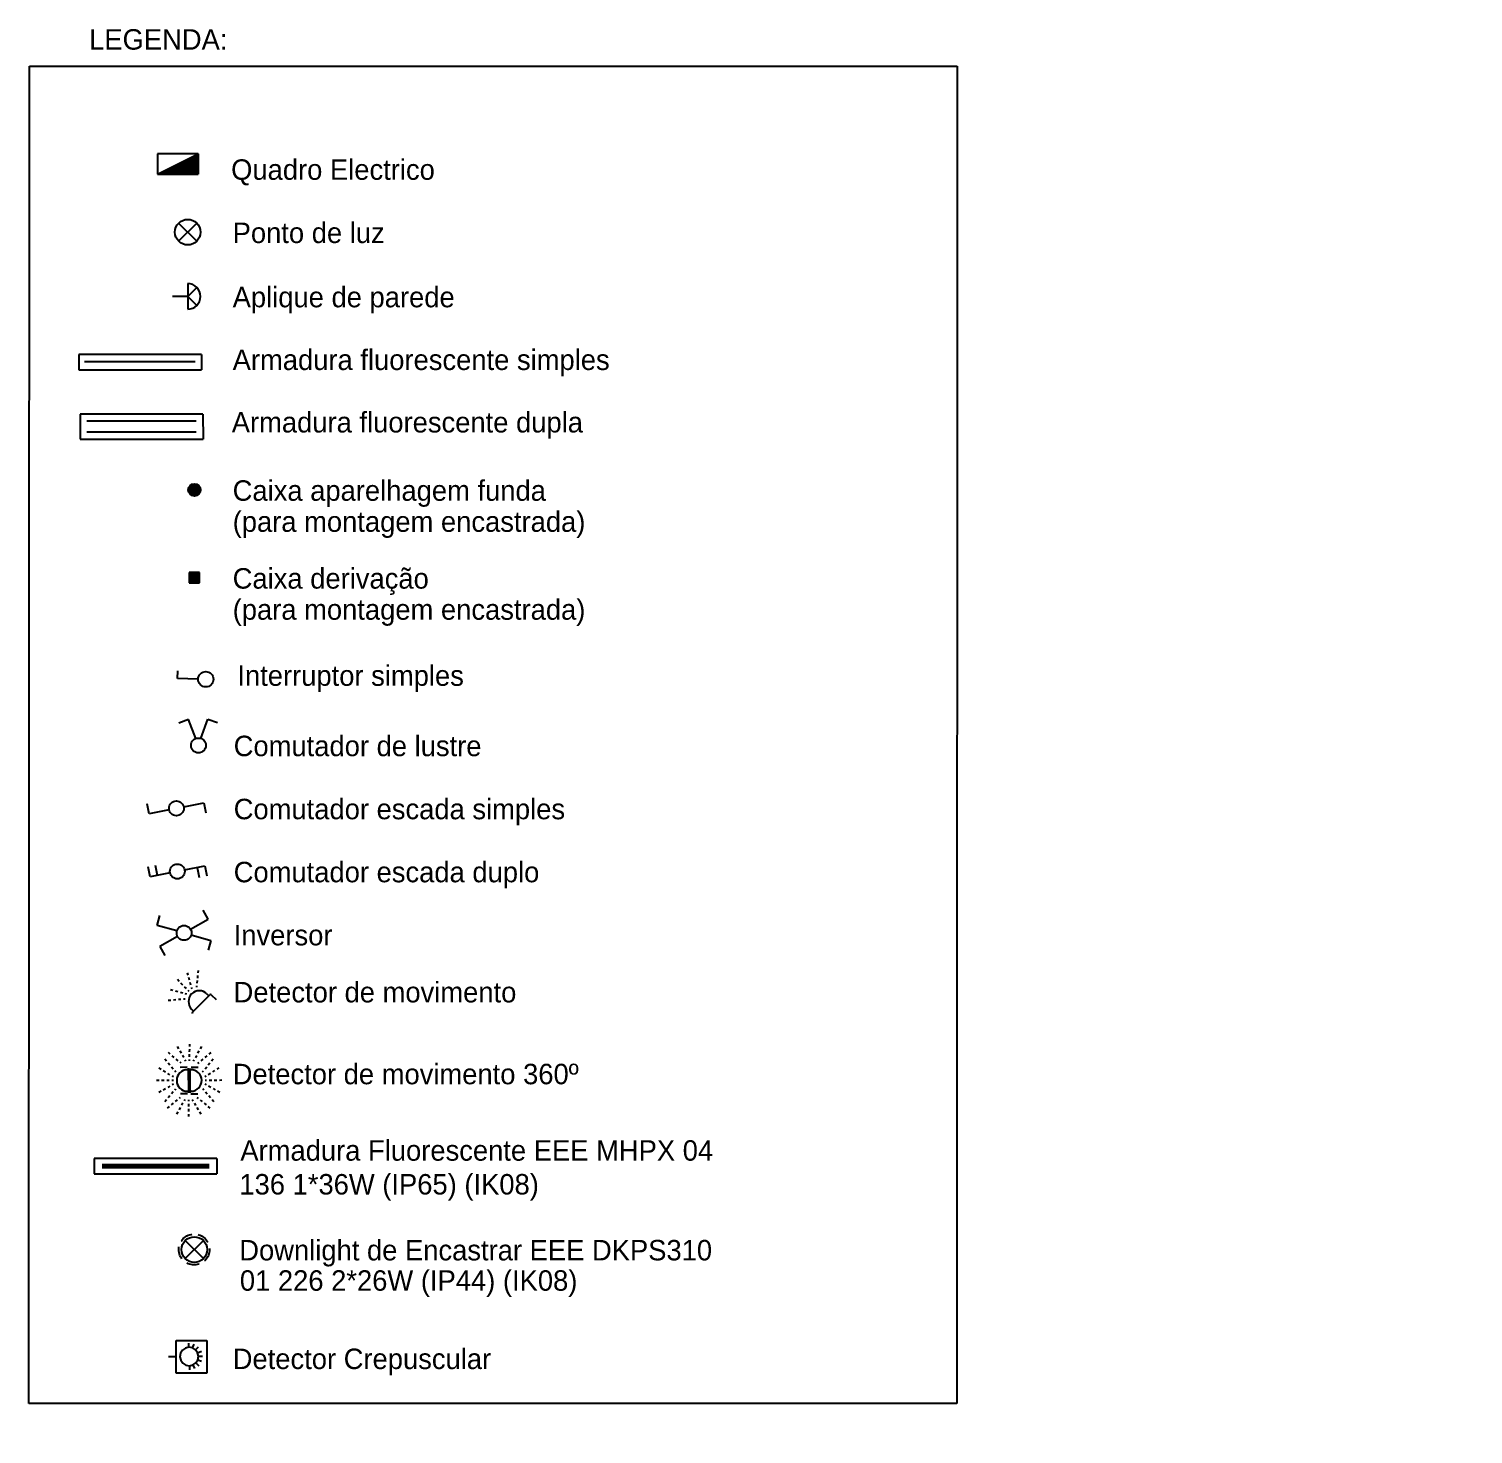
# Model space of a CAD drawing. Header units: millimetres. Extents: x 145 to 60311, y -8355 to 8851.
# Drawn here: x 330.87 to 359.12, y 404.03 to 431.5 of the extents above; entities that cross this region are included whole.
import ezdxf

# ---------------------------------------------------------------- set-up
doc = ezdxf.new("R2010")
doc.units = ezdxf.units.MM
doc.linetypes.add('HIDDEN', pattern=[0.375, 0.25, -0.125])
for name, color, linetype in [('Alimentações gerais', 3, 'Continuous'), ('Iluminação normal', 3, 'Continuous'), ('Quadros eléctricos', 3, 'Continuous'), ('Tomadas usos gerais', 3, 'Continuous')]:
    doc.layers.add(name, color=color, linetype=linetype)

# ---------------------------------------------------------------- blocks, each defined once
blk = doc.blocks.new('QE Arrumo')
at = {"layer": 'Quadros eléctricos', "ltscale": 0.3}
h = blk.add_hatch(dxfattribs=at)
h.set_pattern_fill('ANSI31', color=256, scale=0.05, style=0)
h.set_pattern_definition([(45, (-418.419141, -77.15875), (-0.00441941738, 0.00441941738), [])])
h.paths.add_polyline_path([(0, 0.2), (0, -0.2), (0.2, -0.2)])
for p, q in [((0.2, 0.2), (0, 0.2)), ((0, 0.2), (0, -0.2)), ((0, 0.2), (0.2, -0.2)), ((0.2, -0.2), (0.2, 0.2)), ((0.2, -0.2), (0, -0.2))]:
    blk.add_line(p, q, dxfattribs=at)

msp = doc.modelspace()

# ---------------------------------------------------------------- linework, layer by layer
at = {"layer": 'Alimentações gerais', "color": 3}
for p, q in [((333.756, 405.862), (334.351, 405.862)), ((333.756, 405.221), (333.756, 405.862)), ((334.351, 405.862), (334.351, 405.221)), ((333.756, 405.541), (333.603, 405.541)), ((334.351, 405.221), (333.756, 405.221))]:
    msp.add_line(p, q, dxfattribs=at)
msp.add_lwpolyline([(333.841, 405.612), (333.829, 405.543), (333.845, 405.475), (333.885, 405.417), (333.944, 405.38), (334.013, 405.368), (334.082, 405.383), (334.139, 405.423), (334.177, 405.483), (334.189, 405.552), (334.174, 405.62), (334.133, 405.678), (334.074, 405.715), (334.005, 405.727), (333.936, 405.712), (333.879, 405.672)], close=True, dxfattribs=at)
at = {"layer": 'Iluminação normal', "ltscale": 0.3}
for p, q in [((330.874, 404.626), (330.884, 430.768)), ((330.884, 430.768), (349.028, 430.768)), ((349.028, 430.768), (349.018, 404.626)), ((334.156, 427.702), (333.803, 427.348)), ((333.803, 427.702), (334.156, 427.348)), ((333.98, 426.519), (333.98, 426.019)), ((333.98, 426.269), (333.68, 426.269)), ((334.156, 426.445), (333.98, 426.269)), ((334.156, 426.092), (333.98, 426.269)), ((331.852, 425.133), (331.852, 424.833)), ((334.252, 425.133), (331.852, 425.133)), ((334.252, 425.133), (334.252, 424.833)), ((331.852, 424.833), (334.252, 424.833)), ((334.124, 424.989), (331.959, 424.989)), ((331.878, 423.967), (331.88, 423.476)), ((334.278, 423.967), (331.878, 423.967)), ((334.278, 423.967), (334.28, 423.476)), ((334.143, 423.828), (332.005, 423.828)), ((331.88, 423.476), (334.28, 423.476)), ((334.143, 423.616), (332.005, 423.616)), ((333.991, 422.502), (334.094, 422.606)), ((333.991, 422.502), (334.094, 422.606)), ((333.991, 422.468), (334.129, 422.605)), ((333.991, 422.468), (334.129, 422.605)), ((333.999, 422.44), (334.156, 422.597)), ((333.999, 422.44), (334.156, 422.597)), ((334.012, 422.417), (334.179, 422.585)), ((334.012, 422.417), (334.179, 422.585)), ((334.028, 422.399), (334.198, 422.568)), ((334.028, 422.399), (334.198, 422.568)), ((334.048, 422.383), (334.213, 422.548)), ((334.048, 422.383), (334.213, 422.548)), ((334.073, 422.372), (334.224, 422.523)), ((334.073, 422.372), (334.224, 422.523)), ((334.103, 422.367), (334.229, 422.494)), ((334.103, 422.367), (334.229, 422.494)), ((334.142, 422.371), (334.225, 422.454)), ((334.142, 422.371), (334.225, 422.454)), ((334.01, 420.87), (334.01, 420.67)), ((334.21, 420.87), (334.01, 420.87)), ((334.01, 420.87), (334.01, 420.87)), ((334.01, 420.834), (334.045, 420.87)), ((334.01, 420.799), (334.08, 420.87)), ((334.01, 420.764), (334.116, 420.87)), ((334.01, 420.728), (334.151, 420.87)), ((334.01, 420.693), (334.186, 420.87)), ((334.022, 420.67), (334.21, 420.857)), ((334.057, 420.67), (334.21, 420.822)), ((334.21, 420.67), (334.21, 420.87)), ((334.01, 420.67), (334.21, 420.67)), ((334.093, 420.67), (334.21, 420.787)), ((334.128, 420.67), (334.21, 420.751)), ((334.163, 420.67), (334.21, 420.716)), ((334.199, 420.67), (334.21, 420.681)), ((333.783, 418.803), (333.788, 418.953)), ((334.183, 418.79), (333.783, 418.803)), ((332.151, 409.418), (332.151, 409.118)), ((334.551, 409.418), (332.151, 409.418)), ((334.551, 409.418), (334.551, 409.118)), ((332.151, 409.118), (334.551, 409.118)), ((334.286, 407.815), (333.932, 407.462)), ((333.932, 407.815), (334.286, 407.462)), ((349.018, 404.626), (330.874, 404.626))]:
    msp.add_line(p, q, dxfattribs=at)
at = {"layer": 'Iluminação normal', "color": 3}
for p, q in [((333.996, 418.001), (333.809, 417.93)), ((334.138, 417.627), (333.996, 418.001)), ((334.238, 417.628), (334.371, 418.005)), ((334.371, 418.005), (334.56, 417.939)), ((333.225, 416.154), (333.185, 416.35)), ((333.901, 416.291), (334.293, 416.371)), ((334.293, 416.371), (334.333, 416.175)), ((333.617, 416.233), (333.225, 416.154)), ((333.244, 414.921), (333.204, 415.117)), ((333.636, 415.001), (333.244, 414.921)), ((333.391, 414.951), (333.351, 415.147)), ((333.92, 415.058), (334.312, 415.138)), ((334.165, 415.108), (334.205, 414.912)), ((334.312, 415.138), (334.352, 414.942)), ((333.384, 413.974), (333.437, 414.167)), ((334.035, 413.9), (334.383, 414.098)), ((334.383, 414.098), (334.284, 414.272)), ((333.769, 413.867), (333.384, 413.974)), ((334.048, 413.79), (334.434, 413.682)), ((333.783, 413.757), (333.435, 413.559)), ((333.435, 413.559), (333.534, 413.385)), ((334.434, 413.682), (334.38, 413.49)), ((334.356, 412.636), (334.393, 412.598)), ((334.075, 412.281), (334.413, 412.618)), ((334.441, 412.618), (334.536, 412.523)), ((334.057, 412.338), (334.095, 412.3)), ((333.97, 411.2), (333.835, 411.198)), ((333.976, 411.152), (334.029, 411.152)), ((333.986, 411.181), (333.994, 410.703)), ((334.028, 410.703), (334.029, 411.18)), ((334.049, 411.2), (334.183, 411.2)), ((333.974, 410.683), (333.84, 410.681)), ((334.046, 410.732), (333.993, 410.731)), ((334.043, 410.683), (334.178, 410.683))]:
    msp.add_line(p, q, dxfattribs=at)
at = {"layer": 'Iluminação normal', "color": 1}
for p, q in [((333.813, 412.88), (333.778, 412.916)), ((333.992, 413.002), (333.979, 413.05)), ((334.018, 412.905), (334.005, 412.953)), ((334.175, 412.945), (334.18, 412.994)), ((334.185, 413.044), (334.189, 413.094)), ((333.692, 412.701), (333.643, 412.714)), ((333.788, 412.675), (333.74, 412.688)), ((333.885, 412.649), (333.836, 412.662)), ((333.884, 412.809), (333.848, 412.845)), ((333.955, 412.739), (333.919, 412.774)), ((333.962, 412.629), (333.933, 412.637)), ((334.011, 412.682), (333.99, 412.703)), ((334.044, 412.809), (334.031, 412.857)), ((334.065, 412.731), (334.057, 412.76)), ((334.159, 412.765), (334.161, 412.795)), ((334.166, 412.845), (334.171, 412.895)), ((333.649, 412.509), (333.599, 412.504)), ((333.749, 412.518), (333.699, 412.513)), ((333.848, 412.527), (333.799, 412.523)), ((333.928, 412.535), (333.898, 412.532)), ((333.806, 411.564), (333.781, 411.607)), ((333.856, 411.477), (333.831, 411.521)), ((334.018, 411.504), (334.019, 411.554)), ((334.019, 411.604), (334.019, 411.654)), ((334.181, 411.476), (334.206, 411.52)), ((334.231, 411.563), (334.256, 411.606)), ((333.567, 411.322), (333.535, 411.36)), ((333.63, 411.244), (333.599, 411.283)), ((333.64, 411.458), (333.601, 411.49)), ((333.716, 411.394), (333.678, 411.426)), ((333.793, 411.33), (333.755, 411.362)), ((333.855, 411.279), (333.832, 411.298)), ((333.906, 411.391), (333.881, 411.434)), ((333.945, 411.321), (333.93, 411.347)), ((334.018, 411.404), (334.018, 411.454)), ((334.018, 411.324), (334.018, 411.354)), ((334.09, 411.321), (334.105, 411.347)), ((334.131, 411.39), (334.156, 411.433)), ((334.181, 411.278), (334.204, 411.297)), ((334.243, 411.329), (334.281, 411.361)), ((334.32, 411.393), (334.358, 411.424)), ((334.383, 411.25), (334.415, 411.289)), ((334.397, 411.456), (334.436, 411.488)), ((334.446, 411.328), (334.477, 411.367)), ((333.419, 410.943), (333.369, 410.943)), ((333.46, 411.156), (333.417, 411.181)), ((333.519, 410.943), (333.469, 410.943)), ((333.547, 411.105), (333.503, 411.131)), ((333.619, 410.943), (333.569, 410.943)), ((333.633, 411.055), (333.59, 411.08)), ((333.694, 411.167), (333.662, 411.206)), ((333.699, 410.942), (333.669, 410.943)), ((333.702, 411.015), (333.676, 411.03)), ((333.745, 411.105), (333.726, 411.129)), ((334.271, 411.11), (334.29, 411.133)), ((334.315, 411.02), (334.34, 411.035)), ((334.319, 410.947), (334.349, 410.948)), ((334.321, 411.172), (334.352, 411.211)), ((334.383, 411.061), (334.426, 411.087)), ((334.399, 410.949), (334.449, 410.95)), ((334.469, 411.113), (334.512, 411.138)), ((334.499, 410.951), (334.549, 410.951)), ((334.555, 411.164), (334.598, 411.19)), ((334.599, 410.952), (334.649, 410.953)), ((333.459, 410.731), (333.416, 410.706)), ((333.546, 410.78), (333.502, 410.756)), ((333.633, 410.83), (333.589, 410.805)), ((333.693, 410.718), (333.661, 410.679)), ((333.702, 410.87), (333.676, 410.855)), ((333.744, 410.779), (333.725, 410.756)), ((334.276, 410.784), (334.296, 410.761)), ((334.317, 410.875), (334.343, 410.86)), ((334.328, 410.723), (334.361, 410.685)), ((334.387, 410.836), (334.431, 410.812)), ((334.475, 410.788), (334.518, 410.763)), ((334.562, 410.739), (334.606, 410.715)), ((333.565, 410.564), (333.533, 410.526)), ((333.619, 410.435), (333.58, 410.403)), ((333.629, 410.641), (333.597, 410.603)), ((333.696, 410.498), (333.657, 410.467)), ((333.773, 410.562), (333.734, 410.53)), ((333.835, 410.415), (333.81, 410.371)), ((333.835, 410.613), (333.812, 410.594)), ((333.885, 410.501), (333.86, 410.458)), ((333.925, 410.57), (333.91, 410.544)), ((333.997, 410.487), (333.997, 410.437)), ((333.997, 410.387), (333.997, 410.337)), ((333.998, 410.567), (333.998, 410.537)), ((334.07, 410.57), (334.085, 410.544)), ((334.11, 410.501), (334.135, 410.457)), ((334.16, 410.414), (334.185, 410.37)), ((334.161, 410.612), (334.184, 410.593)), ((334.222, 410.561), (334.261, 410.529)), ((334.299, 410.497), (334.338, 410.465)), ((334.376, 410.433), (334.414, 410.401)), ((334.394, 410.647), (334.426, 410.609)), ((334.459, 410.571), (334.491, 410.533)), ((333.784, 410.328), (333.759, 410.285)), ((333.997, 410.287), (333.997, 410.237)), ((334.209, 410.327), (334.234, 410.284))]:
    msp.add_line(p, q, dxfattribs=at)
at = {"layer": 'Iluminação normal', "lineweight": 25, "ltscale": 0.3, "const_width": 0.1}
msp.add_lwpolyline([(332.301, 409.268), (334.401, 409.268)], dxfattribs=at)
at = {"layer": 'Iluminação normal', "ltscale": 0.3}
for centre, radius in [((333.98, 427.525), 0.25), ((334.11, 422.487), 0.12), ((334.11, 422.487), 0.12), ((334.333, 418.785), 0.15), ((334.109, 407.638), 0.25)]:
    msp.add_circle(centre, radius, dxfattribs=at)
at = {"layer": 'Iluminação normal', "color": 3}
for centre in [(334.19, 417.491), (333.759, 416.262), (333.778, 415.029), (333.909, 413.828)]:
    msp.add_circle(centre, 0.145, dxfattribs=at)
at = {"layer": 'Iluminação normal', "ltscale": 0.3}
msp.add_arc((333.98, 426.269), 0.25, 270, 90, dxfattribs=at)
at = {"layer": 'Iluminação normal', "color": 3}
for centre, radius, start, end in [((334.206, 412.487), 0.211, 45, 225), ((334.427, 412.604), 0.02, 45, 135), ((334.09, 412.267), 0.02, 135, 225), ((333.975, 410.942), 0.211, 89.8386, 269.8386), ((334.043, 410.943), 0.211, 270.9718, 90.9718)]:
    msp.add_arc(centre, radius, start, end, dxfattribs=at)
at = {"layer": 'Quadros eléctricos', "color": 1}
for p, q in [((334.005, 405.727), (334.003, 405.807)), ((334.074, 405.715), (334.103, 405.79)), ((334.133, 405.678), (334.189, 405.736)), ((334.174, 405.62), (334.247, 405.653)), ((334.013, 405.368), (334.013, 405.288)), ((334.082, 405.383), (334.114, 405.31)), ((334.139, 405.423), (334.197, 405.368)), ((334.177, 405.483), (334.252, 405.454)), ((334.189, 405.552), (334.269, 405.554))]:
    msp.add_line(p, q, dxfattribs=at)
at = {"layer": 'Tomadas usos gerais', "linetype": 'HIDDEN', "lineweight": -3}
msp.add_circle((334.106, 407.639), 0.302, dxfattribs=at)

# ---------------------------------------------------------------- block references
at = {"layer": 'Quadros eléctricos', "ltscale": 0.3, "xscale": 2, "yscale": 2, "zscale": 2, "rotation": 90}
msp.add_blockref('QE Arrumo', (333.786, 428.658), dxfattribs=at)

# ---------------------------------------------------------------- texts
at = {"layer": 'Iluminação normal', "ltscale": 0.3}
for s, p in [('LEGENDA:', (332.052, 431.092)), ('Quadro Electrico', (334.829, 428.548)), ('Ponto de luz', (334.859, 427.312)), ('Aplique de parede', (334.859, 426.056)), ('Armadura fluorescente simples', (334.859, 424.83)), ('Armadura fluorescente dupla', (334.841, 423.609)), ('Caixa aparelhagem funda', (334.859, 422.274)), ('(para montagem encastrada)', (334.859, 421.667)), ('Caixa derivação', (334.859, 420.557)), ('(para montagem encastrada)', (334.859, 419.949)), ('Interruptor simples', (334.951, 418.657)), ('Comutador de lustre', (334.879, 417.282)), ('Comutador escada simples', (334.879, 416.049)), ('Comutador escada duplo', (334.879, 414.817)), ('Inversor', (334.879, 413.584)), ('Detector de movimento', (334.877, 412.469)), ('Detector de movimento 360º', (334.86, 410.869)), ('Armadura Fluorescente EEE MHPX 04', (335.009, 409.375)), ('136 1*36W (IP65) (IK08)', (334.99, 408.714)), ('Downlight de Encastrar EEE DKPS310 ', (334.988, 407.426)), ('01 226 2*26W (IP44) (IK08)', (335, 406.833)), ('Detector Crepuscular', (334.86, 405.302))]:
    msp.add_text(s, height=0.4, dxfattribs=at).set_placement(p)

doc.saveas('drawing.dxf')
